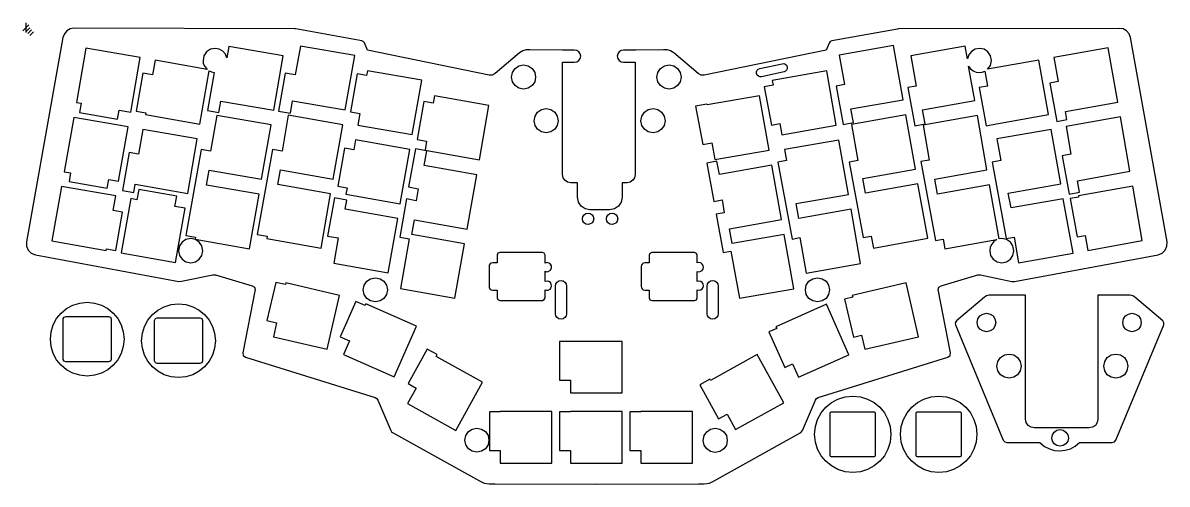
# Model space of a CAD drawing. Extents: x -1 to 310, y 0 to 125.
import ezdxf

# ---------------------------------------------------------------- set-up
doc = ezdxf.new("R2010")
doc.units = 0

msp = doc.modelspace()

# ---------------------------------------------------------------- linework, layer by layer
at = {"layer": 'Layer 1'}
for p, q in [((0.793749, 124.656749), (-0.793749, 123.069251)), ((0, 125.185915), (0, 122.540085)), ((1.058332, 123.863), (0, 122.804668)), ((10.080355, 121.241862), (0.174383, 65.827625)), ((1.587498, 123.333834), (0.529166, 122.275502)), ((2.116664, 122.804668), (1.058332, 121.746336)), ((10.46599, 122.239355), (10.080355, 121.241862)), ((11.133401, 123.030466), (10.46599, 122.239355)), ((12.015125, 123.551698), (11.133401, 123.030466)), ((13.043693, 123.739552), (12.015125, 123.551698)), ((72.987613, 123.570193), (13.043693, 123.739552)), ((73.241623, 123.570193), (72.987613, 123.570193)), ((91.106251, 120.31053), (73.241623, 123.570193)), ((236.436388, 123.527965), (218.571781, 120.310636)), ((236.69042, 123.570298), (236.436388, 123.527965)), ((296.634304, 123.697325), (236.69042, 123.570298)), ((297.668847, 123.533944), (296.634304, 123.697325)), ((298.560495, 123.025281), (297.668847, 123.533944)), ((299.229893, 122.2388), (298.560495, 123.025281)), ((299.597687, 121.241968), (299.229893, 122.2388)), ((309.545928, 65.785398), (299.597687, 121.241968)), ((16.293491, 118.349335), (13.707606, 103.606056)), ((31.036586, 115.763777), (16.293491, 118.349335)), ((50.086512, 118.018712), (49.03678, 117.310291)), ((51.370396, 118.278665), (50.086512, 118.018712)), ((52.46676, 118.083376), (51.370396, 118.278665)), ((53.408761, 117.543438), (52.46676, 118.083376)), ((55.091935, 118.815107), (54.546469, 115.705198)), ((69.835029, 116.229575), (55.091935, 118.815107)), ((74.459377, 118.899694), (73.091266, 111.09947)), ((89.202471, 116.314136), (74.459377, 118.899694)), ((91.529588, 120.130623), (91.106251, 120.31053)), ((91.82593, 119.760197), (91.529588, 120.130623)), ((92.630252, 117.812893), (91.82593, 119.760197)), ((217.852081, 119.71797), (217.04778, 117.812999)), ((218.148417, 120.125438), (217.852081, 119.71797)), ((218.571781, 120.310636), (218.148417, 120.125438)), ((235.375794, 119.070721), (220.632872, 116.439548)), ((237.96168, 104.326092), (235.375794, 119.070721)), ((254.764767, 118.857493), (240.021498, 116.271591)), ((255.366474, 115.42646), (254.764767, 118.857493)), ((257.451161, 118.059115), (256.457786, 117.455514)), ((258.634127, 118.278665), (257.451161, 118.059115)), ((259.893542, 118.018712), (258.634127, 118.278665)), ((260.930707, 117.310291), (259.893542, 118.018712)), ((293.540297, 118.391536), (278.797388, 115.805819)), ((296.171311, 103.648786), (293.540297, 118.391536)), ((28.4507, 101.020524), (31.036586, 115.763777)), ((35.047188, 115.047392), (34.355846, 111.10574)), ((49.155333, 112.573197), (35.047188, 115.047392)), ((48.328359, 116.260558), (48.068405, 114.976669)), ((48.068405, 114.976669), (48.144627, 114.286705)), ((49.03678, 117.310291), (48.328359, 116.260558)), ((54.125597, 116.727748), (53.408761, 117.543438)), ((54.546469, 115.705198), (54.125597, 116.727748)), ((67.249146, 101.486296), (69.835029, 116.229575)), ((86.616587, 101.570883), (89.202471, 116.314136)), ((125.6502, 110.997235), (92.630252, 117.812893)), ((133.9052, 117.050867), (127.343549, 111.420568)), ((134.783611, 117.643533), (133.9052, 117.050867)), ((135.72552, 117.8552), (134.783611, 117.643533)), ((136.741543, 117.8552), (135.72552, 117.8552)), ((145.589204, 117.834562), (136.741543, 117.8552)), ((145.589204, 117.830594), (145.589204, 117.834562)), ((148.825416, 117.830594), (145.589204, 117.830594)), ((149.474234, 117.699607), (148.825416, 117.830594)), ((150.004066, 117.342392), (149.474234, 117.699607)), ((149.474234, 114.627865), (150.004066, 114.985089)), ((150.361288, 116.812566), (150.004066, 117.342392)), ((150.004066, 114.985089), (150.361288, 115.514924)), ((150.492279, 116.163747), (150.361288, 116.812566)), ((150.361288, 115.514924), (150.492279, 116.163747)), ((150.492279, 116.163747), (150.492279, 116.163747)), ((160.563524, 116.805384), (160.43294, 116.158588)), ((160.43294, 116.158588), (160.43294, 116.158561)), ((160.43294, 116.158561), (160.563524, 115.511765)), ((160.919638, 117.333571), (160.563524, 116.805384)), ((160.563524, 115.511765), (160.919638, 114.983578)), ((161.447827, 117.689689), (160.919638, 117.333571)), ((160.919638, 114.983578), (161.447827, 114.62746)), ((162.094635, 117.820275), (161.447827, 117.689689)), ((165.43295, 117.820275), (162.094635, 117.820275)), ((172.936489, 117.855306), (165.43295, 117.820195)), ((165.43295, 117.820195), (165.43295, 117.820275)), ((173.952467, 117.855306), (172.936489, 117.855306)), ((174.894396, 117.643639), (173.952467, 117.855306)), ((175.772811, 117.050973), (174.894396, 117.643639)), ((182.334459, 111.420674), (175.772811, 117.050973)), ((217.04778, 117.812999), (184.027809, 110.997341)), ((220.632872, 116.439548), (222.038297, 108.450491)), ((240.021498, 116.271591), (241.464648, 108.04261)), ((255.735668, 116.550438), (255.366474, 115.42646)), ((256.457786, 117.455514), (255.735668, 116.550438)), ((274.787977, 115.091313), (260.846358, 112.60328)), ((261.634498, 116.260558), (260.930707, 117.310291)), ((261.610202, 113.665783), (261.893789, 114.976669)), ((261.893789, 114.976669), (261.634498, 116.260558)), ((277.373879, 100.348034), (274.787977, 115.091313)), ((278.797388, 115.805819), (279.962109, 109.279218)), ((47.204399, 97.718581), (49.736003, 112.152351)), ((48.144627, 114.286705), (48.36224, 113.645354)), ((48.36224, 113.645354), (49.155333, 112.573197)), ((51.109562, 111.734442), (49.277806, 101.429199)), ((49.736003, 112.152351), (50.390807, 111.870541)), ((50.390807, 111.870541), (51.109562, 111.734442)), ((92.662721, 112.211036), (92.436056, 110.91868)), ((107.405815, 109.625504), (92.662721, 112.211036)), ((131.71092, 110.468175), (131.970874, 111.752064)), ((131.970874, 111.752064), (132.679296, 112.801797)), ((132.679296, 112.801797), (133.729028, 113.510218)), ((133.729028, 113.510218), (135.012914, 113.770171)), ((135.012914, 113.770171), (136.272337, 113.510218)), ((136.272337, 113.510218), (137.309507, 112.801797)), ((137.309507, 112.801797), (138.0133, 111.752064)), ((138.0133, 111.752064), (138.272592, 110.468175)), ((145.589204, 84.055462), (145.589204, 114.496874)), ((145.589204, 114.496874), (148.825416, 114.496874)), ((148.825416, 114.496874), (149.474234, 114.627865)), ((161.447827, 114.62746), (162.094635, 114.496874)), ((162.094635, 114.496874), (165.274176, 114.496874)), ((165.274176, 114.496874), (165.274176, 84.055462)), ((171.165537, 110.468175), (171.425491, 111.752064)), ((171.425491, 111.752064), (172.133913, 112.801797)), ((172.133913, 112.801797), (173.183645, 113.510218)), ((173.183645, 113.510218), (174.467531, 113.770171)), ((174.467531, 113.770171), (175.726954, 113.510218)), ((175.726954, 113.510218), (176.764124, 112.801797)), ((176.764124, 112.801797), (177.467917, 111.752064)), ((177.467917, 111.752064), (177.727209, 110.468175)), ((198.199673, 111.931047), (198.358664, 112.32812)), ((198.205494, 111.488036), (198.199673, 111.931047)), ((198.358664, 112.32812), (198.654945, 112.636601)), ((198.654945, 112.636601), (199.060997, 112.813835)), ((199.060997, 112.813835), (205.156177, 114.127966)), ((205.640652, 111.880836), (199.545472, 110.566705)), ((217.214997, 112.168835), (202.471728, 109.582959)), ((205.156177, 114.127966), (205.599186, 114.133794)), ((205.599186, 114.133794), (205.996256, 113.974802)), ((205.640678, 111.880836), (205.640652, 111.880836)), ((206.04673, 112.058066), (205.640678, 111.880836)), ((205.996256, 113.974802), (206.304735, 113.678517)), ((206.343011, 112.366538), (206.04673, 112.058066)), ((206.304735, 113.678517), (206.481973, 113.272463)), ((206.502002, 112.763602), (206.343011, 112.366538)), ((206.481973, 113.272463), (206.496181, 113.206609)), ((206.496181, 113.206609), (206.502002, 112.763602)), ((219.800536, 97.425741), (217.214997, 112.168835)), ((257.350309, 104.114373), (255.707624, 113.481219)), ((255.707624, 113.481219), (256.218965, 112.766373)), ((256.218965, 112.766373), (256.901228, 112.208714)), ((256.901228, 112.208714), (257.718315, 111.846248)), ((257.718315, 111.846248), (258.634127, 111.71698)), ((258.634127, 111.71698), (259.404185, 111.812852)), ((259.404185, 111.812852), (260.11132, 112.082396)), ((260.11132, 112.082396), (260.819635, 108.044198)), ((260.846358, 112.60328), (261.610202, 113.665783)), ((31.745801, 111.569687), (29.915704, 101.27381)), ((34.355846, 111.10574), (31.745801, 111.569687)), ((70.353752, 111.586064), (68.518274, 101.259866)), ((73.091266, 111.09947), (70.353752, 111.586064)), ((89.872305, 111.374371), (88.036824, 101.0482)), ((92.436056, 110.91868), (89.872305, 111.374371)), ((104.819932, 94.882225), (107.405815, 109.625504)), ((126.455535, 111.036023), (125.6502, 110.997235)), ((127.343549, 111.420568), (126.455535, 111.036023)), ((131.970874, 109.208755), (131.71092, 110.468175)), ((132.679296, 108.171581), (131.970874, 109.208755)), ((138.0133, 109.208755), (137.309507, 108.171581)), ((138.272592, 110.468175), (138.0133, 109.208755)), ((138.272592, 110.468175), (138.272592, 110.468175)), ((171.425491, 109.208755), (171.165537, 110.468175)), ((172.133913, 108.171581), (171.425491, 109.208755)), ((177.467917, 109.208755), (176.764124, 108.171581)), ((177.727209, 110.468175), (177.467917, 109.208755)), ((177.727209, 110.468175), (177.727209, 110.468175)), ((183.133512, 111.002622), (182.334459, 111.420674)), ((184.027809, 110.997341), (183.133512, 111.002622)), ((198.219676, 111.422208), (198.205494, 111.488036)), ((198.396914, 111.016155), (198.219676, 111.422208)), ((198.705393, 110.719869), (198.396914, 111.016155)), ((199.102463, 110.560878), (198.705393, 110.719869)), ((199.545472, 110.566705), (199.102463, 110.560878)), ((202.471728, 109.582959), (202.702463, 108.267267)), ((279.962109, 109.279218), (277.695242, 108.859245)), ((277.695242, 108.859245), (279.616379, 98.489497)), ((133.729028, 107.467781), (132.679296, 108.171581)), ((135.012914, 107.208486), (133.729028, 107.467781)), ((136.272337, 107.467781), (135.012914, 107.208486)), ((137.309507, 108.171581), (136.272337, 107.467781)), ((173.183645, 107.467781), (172.133913, 108.171581)), ((174.467531, 107.208486), (173.183645, 107.467781)), ((175.726954, 107.467781), (174.467531, 107.208486)), ((176.764124, 108.171581), (175.726954, 107.467781)), ((202.702463, 108.267267), (200.280973, 107.818667)), ((200.280973, 107.818667), (202.202129, 97.448918)), ((222.038297, 108.450491), (219.770501, 108.030333)), ((219.770501, 108.030333), (221.691656, 97.660585)), ((241.464648, 108.04261), (239.227577, 107.628167)), ((239.227577, 107.628167), (241.148733, 97.258419)), ((260.819635, 108.044198), (258.573908, 107.628167)), ((258.573908, 107.628167), (260.495071, 97.258419)), ((13.707606, 103.606056), (15.013295, 103.377059)), ((15.013295, 103.377059), (14.569697, 100.881407)), ((52.347188, 100.883629), (52.901567, 104.002481)), ((52.901567, 104.002481), (67.249146, 101.486296)), ((71.771946, 100.681514), (72.374021, 104.068626)), ((72.374021, 104.068626), (86.616587, 101.570883)), ((107.945726, 103.881381), (106.110227, 93.555209)), ((110.520243, 103.423785), (107.945726, 103.881381)), ((110.866066, 105.395431), (110.520243, 103.423785)), ((125.609163, 102.809899), (110.866066, 105.395431)), ((123.023277, 88.066646), (125.609163, 102.809899)), ((184.720789, 103.168806), (181.657198, 102.601249)), ((181.657198, 102.601249), (183.578354, 92.2315)), ((184.764736, 102.931607), (184.720789, 103.168806)), ((199.010445, 105.438002), (184.764736, 102.931607)), ((201.641117, 90.694882), (199.010445, 105.438002)), ((223.783902, 101.839329), (237.96168, 104.326092)), ((243.204657, 101.633325), (257.350309, 104.114373)), ((281.987863, 101.161177), (296.171311, 103.648786)), ((12.991544, 99.574605), (10.405658, 84.831352)), ((27.734638, 96.989073), (12.991544, 99.574605)), ((14.569697, 100.881407), (24.895885, 99.045915)), ((24.895885, 99.045915), (25.343723, 101.565407)), ((25.343723, 101.565407), (28.4507, 101.020524)), ((29.915704, 101.27381), (32.549284, 100.805709)), ((32.549284, 100.805709), (32.461305, 100.304113)), ((32.461305, 100.304113), (47.204399, 97.718581)), ((49.277806, 101.429199), (52.347188, 100.883629)), ((51.811175, 100.103771), (50.113994, 90.427335)), ((66.554269, 97.518239), (51.811175, 100.103771)), ((68.518274, 101.259866), (71.771946, 100.681514)), ((71.199804, 100.146157), (69.494032, 90.420853)), ((85.942898, 97.560625), (71.199804, 100.146157)), ((88.036824, 101.0482), (90.624154, 100.588302)), ((90.624154, 100.588302), (90.076835, 97.467783)), ((137.857279, 98.636023), (138.117232, 99.919912)), ((138.117232, 99.919912), (138.825654, 100.969645)), ((138.825654, 100.969645), (139.875386, 101.678066)), ((139.875386, 101.678066), (141.159269, 101.938019)), ((141.159269, 101.938019), (142.418693, 101.678066)), ((142.418693, 101.678066), (143.455864, 100.969645)), ((143.455864, 100.969645), (144.159658, 99.919912)), ((144.159658, 99.919912), (144.41895, 98.636023)), ((166.813248, 98.636023), (167.073201, 99.919912)), ((167.073201, 99.919912), (167.781623, 100.969645)), ((167.781623, 100.969645), (168.831354, 101.678066)), ((168.831354, 101.678066), (170.115238, 101.938019)), ((170.115238, 101.938019), (171.374662, 101.678066)), ((171.374662, 101.678066), (172.411833, 100.969645)), ((172.411833, 100.969645), (173.115627, 99.919912)), ((173.115627, 99.919912), (173.374919, 98.636023)), ((224.462952, 98.174008), (223.783902, 101.839329)), ((238.677914, 100.230903), (223.934646, 97.645027)), ((241.263456, 85.48765), (238.677914, 100.230903)), ((243.920049, 97.771842), (243.204657, 101.633325)), ((258.108585, 100.105332), (243.36565, 97.474318)), ((260.694461, 85.362053), (258.108585, 100.105332)), ((263.25581, 97.828569), (277.373879, 100.348034)), ((282.3877, 99.00292), (281.987863, 101.161177)), ((296.885817, 99.68192), (282.142908, 97.050906)), ((299.471719, 84.938667), (296.885817, 99.68192)), ((25.148755, 82.24582), (27.734638, 96.989073)), ((31.745071, 96.293696), (30.568483, 89.585512)), ((46.488165, 93.708138), (31.745071, 96.293696)), ((63.968386, 82.774986), (66.554269, 97.518239)), ((83.357012, 82.817346), (85.942898, 97.560625)), ((90.076835, 97.467783), (104.819932, 94.882225)), ((138.117232, 97.376593), (137.857279, 98.636023)), ((138.825654, 96.339419), (138.117232, 97.376593)), ((139.875386, 95.635626), (138.825654, 96.339419)), ((143.455864, 96.339419), (142.418693, 95.635626)), ((144.159658, 97.376593), (143.455864, 96.339419)), ((144.41895, 98.636023), (144.159658, 97.376593)), ((144.41895, 98.636023), (144.41895, 98.636023)), ((167.073201, 97.376593), (166.813248, 98.636023)), ((167.781623, 96.339419), (167.073201, 97.376593)), ((168.831354, 95.635626), (167.781623, 96.339419)), ((172.411833, 96.339419), (171.374662, 95.635626)), ((173.115627, 97.376593), (172.411833, 96.339419)), ((173.374919, 98.636023), (173.115627, 97.376593)), ((173.374919, 98.636023), (173.374919, 98.636023)), ((202.202129, 97.448918), (204.52427, 97.879104)), ((204.52427, 97.879104), (205.05727, 94.839865)), ((205.05727, 94.839865), (219.800536, 97.425741)), ((221.691656, 97.660585), (224.462952, 98.174008)), ((223.934646, 97.645027), (225.648387, 87.872945)), ((241.148733, 97.258419), (243.920049, 97.771842)), ((243.36565, 97.474318), (245.027541, 87.999098)), ((260.495071, 97.258419), (263.266393, 97.771842)), ((263.266393, 97.771842), (263.25581, 97.828569)), ((278.108017, 96.293696), (263.365082, 93.707979)), ((280.739031, 81.551105), (278.108017, 96.293696)), ((279.616379, 98.489497), (282.3877, 99.00292)), ((282.142908, 97.050906), (283.455743, 89.56588)), ((43.902279, 78.964885), (46.488165, 93.708138)), ((89.403149, 93.457525), (88.930826, 90.764626)), ((104.146243, 90.871967), (89.403149, 93.457525)), ((106.110227, 93.555209), (108.708363, 93.09338)), ((141.159269, 95.376334), (139.875386, 95.635626)), ((142.418693, 95.635626), (141.159269, 95.376334)), ((170.115238, 95.376334), (168.831354, 95.635626)), ((171.374662, 95.635626), (170.115238, 95.376334)), ((220.517117, 93.415298), (205.773848, 90.829422)), ((223.102656, 78.672045), (220.517117, 93.415298)), ((263.365082, 93.707979), (264.403147, 87.891228)), ((28.020472, 90.038398), (26.184994, 79.712227)), ((30.568483, 89.585512), (28.020472, 90.038398)), ((47.538874, 90.88509), (43.392536, 67.558342)), ((50.113994, 90.427335), (47.538874, 90.88509)), ((66.882437, 90.88509), (62.777826, 67.793106)), ((69.494032, 90.420853), (66.882437, 90.88509)), ((86.43729, 91.207855), (84.601811, 80.881631)), ((88.930826, 90.764626), (86.43729, 91.207855)), ((101.560357, 76.128714), (104.146243, 90.871967)), ((105.659716, 91.02061), (103.824214, 80.694412)), ((108.729098, 90.47504), (105.659716, 91.02061)), ((108.025157, 86.514788), (108.729098, 90.47504)), ((108.708363, 93.09338), (108.28018, 90.652178)), ((108.28018, 90.652178), (123.023277, 88.066646)), ((183.578354, 92.2315), (186.091784, 92.69714)), ((186.091784, 92.69714), (186.89647, 88.108662)), ((186.89647, 88.108662), (201.641117, 90.694882)), ((205.773848, 90.829422), (206.29115, 87.879666)), ((187.440387, 87.67345), (184.669071, 87.160026)), ((184.669071, 87.160026), (186.590224, 76.790278)), ((188.102511, 84.099515), (187.440387, 87.67345)), ((206.29115, 87.879666), (204.006302, 87.456386)), ((204.006302, 87.456386), (207.873439, 66.582904)), ((225.648387, 87.872945), (223.352597, 87.447628)), ((223.352597, 87.447628), (227.149369, 66.953902)), ((245.027541, 87.999098), (242.783602, 87.583386)), ((242.783602, 87.583386), (246.745111, 66.200423)), ((264.403147, 87.891228), (262.055793, 87.456359)), ((262.055793, 87.456359), (265.895898, 66.728689)), ((283.455743, 89.56588), (281.095212, 89.12855)), ((281.095212, 89.12855), (283.016376, 78.758775)), ((10.405658, 84.831352), (12.145149, 84.526288)), ((12.145149, 84.526288), (11.729219, 82.186422)), ((48.984929, 81.206962), (49.708185, 85.275825)), ((49.708185, 85.275825), (63.968386, 82.774986)), ((68.359691, 81.382433), (69.060423, 85.324588)), ((69.060423, 85.324588), (83.357012, 82.817346)), ((122.286027, 84.013817), (108.025157, 86.514788)), ((119.700141, 69.270564), (122.286027, 84.013817)), ((145.761899, 83.200079), (145.589204, 84.055462)), ((165.274176, 84.055462), (165.101481, 83.200079)), ((202.354251, 86.642952), (188.102511, 84.099515)), ((204.984923, 71.900361), (202.354251, 86.642952)), ((227.044208, 82.993638), (241.263456, 85.48765)), ((246.52988, 82.834253), (260.694461, 85.362053)), ((285.209425, 82.393431), (299.471719, 84.938667)), ((9.668409, 80.842102), (7.082523, 66.098849)), ((24.411505, 78.25657), (9.668409, 80.842102)), ((11.729219, 82.186422), (22.055406, 80.35093)), ((22.055406, 80.35093), (22.475556, 82.714609)), ((22.475556, 82.714609), (25.148755, 82.24582)), ((29.254376, 79.166656), (29.662403, 81.462152)), ((29.662403, 81.462152), (43.902279, 78.964885)), ((63.273337, 78.701149), (48.984929, 81.206962)), ((82.683153, 78.870482), (68.359691, 81.382433)), ((84.601811, 80.881631), (87.118946, 80.434221)), ((103.824214, 80.694412), (106.42612, 80.231921)), ((146.232854, 82.501563), (145.761899, 83.200079)), ((146.931374, 82.03061), (146.232854, 82.501563)), ((147.786764, 81.857915), (146.931374, 82.03061)), ((149.611844, 81.857915), (147.786764, 81.857915)), ((149.611844, 77.893166), (149.611844, 81.857915)), ((163.076616, 81.857915), (161.74834, 81.857915)), ((161.74834, 81.857915), (161.74834, 77.893166)), ((163.932006, 82.03061), (163.076616, 81.857915)), ((164.630526, 82.501563), (163.932006, 82.03061)), ((165.101481, 83.200079), (164.630526, 82.501563)), ((227.786323, 78.987878), (227.044208, 82.993638)), ((241.978312, 81.520625), (227.786323, 78.987878)), ((244.608984, 66.778034), (241.978312, 81.520625)), ((247.279682, 78.787112), (246.52988, 82.834253)), ((261.411031, 81.265673), (247.279682, 78.787112)), ((263.978227, 66.626983), (261.411031, 81.265673)), ((266.479621, 79.049869), (280.739031, 81.551105)), ((285.787671, 79.272199), (285.209425, 82.393431)), ((300.230331, 80.886023), (285.487396, 78.255009)), ((302.816207, 66.14277), (300.230331, 80.886023)), ((23.713228, 74.275363), (24.411505, 78.25657)), ((26.184994, 79.712227), (29.254376, 79.166656)), ((30.613357, 80.037082), (30.117996, 77.250149)), ((40.939565, 78.201563), (30.613357, 80.037082)), ((40.448425, 75.438497), (40.939565, 78.201563)), ((60.687453, 63.957896), (63.273337, 78.701149)), ((80.097267, 64.127203), (82.683153, 78.870482)), ((83.703224, 77.707799), (81.867743, 67.3816)), ((87.096789, 77.104602), (83.703224, 77.707799)), ((87.118946, 80.434221), (86.817263, 78.714246)), ((86.817263, 78.714246), (101.560357, 76.128714)), ((106.42612, 80.231921), (105.856042, 76.981677)), ((149.879131, 76.569246), (149.611844, 77.893166)), ((161.74834, 77.893166), (161.481053, 76.569246)), ((208.95974, 76.191447), (223.102656, 78.672045)), ((267.227412, 75.013603), (266.479621, 79.049869)), ((283.016376, 78.758775), (285.787671, 79.272199)), ((285.540101, 77.954575), (283.244182, 77.529232)), ((285.487396, 78.255009), (285.540101, 77.954575)), ((28.464308, 77.540159), (25.878252, 62.79688)), ((30.117996, 77.250149), (28.464308, 77.540159)), ((43.207576, 74.954627), (40.448425, 75.438497)), ((40.621518, 60.211189), (43.207576, 74.954627)), ((86.660791, 74.651733), (87.096789, 77.104602)), ((100.865482, 72.160657), (86.660791, 74.651733)), ((103.246708, 77.445465), (101.41123, 67.119266)), ((105.856042, 76.981677), (103.246708, 77.445465)), ((150.608047, 75.488123), (149.879131, 76.569246)), ((151.689175, 74.75921), (150.608047, 75.488123)), ((153.013096, 74.491925), (151.689175, 74.75921)), ((158.347086, 74.491925), (153.013096, 74.491925)), ((159.671008, 74.75921), (158.347086, 74.491925)), ((160.752136, 75.488123), (159.671008, 74.75921)), ((161.481053, 76.569246), (160.752136, 75.488123)), ((186.590224, 76.790278), (188.826389, 77.204535)), ((188.826389, 77.204535), (189.450189, 73.708653)), ((209.701877, 72.185555), (208.95974, 76.191447)), ((223.818891, 74.661602), (209.701877, 72.185555)), ((226.405121, 59.918349), (223.818891, 74.661602)), ((281.390487, 77.497614), (267.227412, 75.013603)), ((284.021527, 62.754864), (281.390487, 77.497614)), ((283.244182, 77.529232), (285.165319, 67.159457)), ((26.221533, 73.829541), (23.713228, 74.275363)), ((24.386054, 63.503316), (26.221533, 73.829541)), ((98.279424, 57.417219), (100.865482, 72.160657)), ((104.699287, 67.803954), (105.405576, 71.777435)), ((105.405576, 71.777435), (119.700141, 69.270564)), ((150.946255, 72.05075), (151.066869, 72.662899)), ((151.068928, 71.461207), (150.946255, 72.05075)), ((151.066869, 72.662899), (151.397756, 73.157636)), ((151.403247, 70.979264), (151.068928, 71.461207)), ((151.397756, 73.157636), (151.892491, 73.488528)), ((151.892491, 73.488528), (152.504644, 73.609143)), ((152.504644, 73.609143), (153.094187, 73.48647)), ((153.094187, 73.48647), (153.576132, 73.152149)), ((153.899325, 71.467234), (153.570771, 70.984622)), ((153.576132, 73.152149), (153.901335, 72.656726)), ((154.020657, 72.05075), (153.899325, 71.467234)), ((153.901335, 72.656726), (154.020657, 72.05075)), ((157.465747, 72.05075), (157.586358, 72.662899)), ((157.588392, 71.461207), (157.465747, 72.05075)), ((157.586358, 72.662899), (157.917226, 73.157636)), ((157.922653, 70.979264), (157.588392, 71.461207)), ((157.917226, 73.157636), (158.411909, 73.488528)), ((158.411909, 73.488528), (159.023961, 73.609143)), ((159.023961, 73.609143), (159.613406, 73.48647)), ((159.613406, 73.48647), (160.095299, 73.152149)), ((160.418497, 71.467234), (160.090002, 70.984622)), ((160.095299, 73.152149), (160.420484, 72.656726)), ((160.539802, 72.05075), (160.418497, 71.467234)), ((160.420484, 72.656726), (160.539802, 72.05075)), ((189.450189, 73.708653), (187.221151, 73.295692)), ((187.221151, 73.295692), (189.142304, 62.925943)), ((190.814595, 69.371476), (204.984923, 71.900361)), ((151.898668, 70.654063), (151.403247, 70.979264)), ((152.504644, 70.534742), (151.898668, 70.654063)), ((153.088156, 70.656072), (152.504644, 70.534742)), ((152.504644, 70.534742), (152.504644, 70.534742)), ((153.570771, 70.984622), (153.088156, 70.656072)), ((158.418013, 70.654063), (157.922653, 70.979264)), ((159.023961, 70.534742), (158.418013, 70.654063)), ((159.607447, 70.656072), (159.023961, 70.534742)), ((159.023961, 70.534742), (159.023961, 70.534742)), ((160.090002, 70.984622), (159.607447, 70.656072)), ((191.555462, 65.372569), (190.814595, 69.371476)), ((265.576811, 69.55306), (265.576811, 69.55306)), ((0.174383, 65.827625), (0.194222, 64.623772)), ((7.082523, 66.098849), (21.825619, 63.513291)), ((42.39046, 65.748333), (41.682043, 64.698608)), ((43.44019, 66.456751), (42.39046, 65.748333)), ((43.392536, 67.558342), (46.039829, 67.087781)), ((44.724084, 66.716703), (43.44019, 66.456751)), ((45.983495, 66.456751), (44.724084, 66.716703)), ((44.724084, 66.716703), (44.724084, 66.716703)), ((46.039829, 67.087781), (45.944357, 66.543428)), ((45.944357, 66.543428), (60.687453, 63.957896)), ((47.02066, 65.748333), (45.983495, 66.456751)), ((47.724452, 64.698608), (47.02066, 65.748333)), ((62.777826, 67.793106), (65.460044, 67.316354)), ((65.460044, 67.316354), (65.354173, 66.712761)), ((65.354173, 66.712761), (80.097267, 64.127203)), ((81.867743, 67.3816), (84.740863, 66.870876)), ((84.740863, 66.870876), (83.536158, 60.002751)), ((101.41123, 67.119266), (104.004111, 66.658389)), ((104.004111, 66.658389), (101.633911, 53.144945)), ((118.962891, 65.302507), (104.699287, 67.803954)), ((116.377005, 50.559413), (118.962891, 65.302507)), ((205.656371, 67.845679), (191.555462, 65.372569)), ((208.287387, 53.102929), (205.656371, 67.845679)), ((207.873439, 66.582904), (209.970788, 66.97147)), ((209.970788, 66.97147), (211.661164, 57.332791)), ((227.149369, 66.953902), (229.294626, 67.351332)), ((229.294626, 67.351332), (229.866403, 64.14702)), ((229.866403, 64.14702), (244.608984, 66.778034)), ((246.745111, 66.200423), (248.789858, 66.579226)), ((248.789858, 66.579226), (249.25331, 63.936518)), ((249.25331, 63.936518), (263.345741, 66.408253)), ((261.96315, 65.211709), (261.568832, 64.367874)), ((262.569358, 65.905436), (261.96315, 65.211709)), ((263.345741, 66.408253), (262.569358, 65.905436)), ((264.730119, 66.716703), (263.978227, 66.626983)), ((265.989549, 66.456751), (264.730119, 66.716703)), ((264.730119, 66.716703), (264.730119, 66.716703)), ((265.895898, 66.728689), (268.037142, 67.125378)), ((267.026723, 65.748333), (265.989549, 66.456751)), ((267.730516, 64.698608), (267.026723, 65.748333)), ((268.037142, 67.125378), (269.278592, 60.168803)), ((285.165319, 67.159457), (287.362099, 67.566438)), ((287.362099, 67.566438), (288.073298, 63.511757)), ((288.073298, 63.511757), (302.816207, 66.14277)), ((309.501611, 64.605913), (309.545928, 65.785292)), ((309.545928, 65.785292), (309.545928, 65.785398)), ((0.194222, 64.623772), (0.650624, 63.562795)), ((0.650624, 63.562795), (1.472153, 62.755816)), ((1.472153, 62.755816), (2.587368, 62.313963)), ((2.587368, 62.313963), (41.491663, 55.074946)), ((21.825619, 63.513291), (21.901345, 63.944985)), ((21.901345, 63.944985), (24.386054, 63.503316)), ((25.878252, 62.79688), (40.621518, 60.211189)), ((41.682043, 64.698608), (41.422093, 63.414734)), ((41.422093, 63.414734), (41.682043, 62.155319)), ((41.682043, 62.155319), (42.39046, 61.118154)), ((47.02066, 61.118154), (47.724452, 62.155319)), ((47.983744, 63.414734), (47.724452, 64.698608)), ((47.724452, 62.155319), (47.983744, 63.414734)), ((128.055986, 62.717366), (127.843627, 62.20469)), ((127.843627, 62.20469), (127.843627, 60.143641)), ((128.568667, 62.929727), (128.055986, 62.717366)), ((140.118572, 62.929727), (128.568667, 62.929727)), ((140.631253, 62.717366), (140.118572, 62.929727)), ((140.843614, 62.20469), (140.631253, 62.717366)), ((140.843614, 60.070881), (140.843614, 62.20469)), ((169.288601, 62.696199), (169.076242, 62.183523)), ((169.076242, 62.183523), (169.076242, 60.101282)), ((169.801284, 62.90856), (169.288601, 62.696199)), ((181.35121, 62.90856), (169.801284, 62.90856)), ((181.863876, 62.696199), (181.35121, 62.90856)), ((182.076229, 62.183523), (181.863876, 62.696199)), ((182.076229, 60.091466), (182.076229, 62.183523)), ((189.142304, 62.925943), (191.25996, 63.318267)), ((191.25996, 63.318267), (193.544465, 50.517027)), ((261.568832, 64.367874), (261.428123, 63.414734)), ((261.428123, 63.414734), (261.68808, 62.155319)), ((261.68808, 62.155319), (262.396507, 61.118154)), ((267.026723, 61.118154), (267.730516, 62.155319)), ((267.989808, 63.414734), (267.730516, 64.698608)), ((267.730516, 62.155319), (267.989808, 63.414734)), ((268.18634, 55.074946), (307.090625, 62.313963)), ((269.278592, 60.168803), (284.021527, 62.754864)), ((307.090625, 62.313963), (308.206488, 62.755155)), ((308.206488, 62.755155), (309.032641, 63.557503)), ((309.032641, 63.557503), (309.501611, 64.605913)), ((42.39046, 61.118154), (43.44019, 60.414363)), ((43.44019, 60.414363), (44.724084, 60.155071)), ((44.724084, 60.155071), (45.983495, 60.414363)), ((45.983495, 60.414363), (47.02066, 61.118154)), ((83.536158, 60.002751), (98.279424, 57.417219)), ((125.71324, 59.532896), (125.634655, 59.14365)), ((125.634655, 59.14365), (125.634655, 53.716047)), ((125.927548, 59.850755), (125.71324, 59.532896)), ((126.24541, 60.065059), (125.927548, 59.850755)), ((126.634655, 60.143641), (126.24541, 60.065059)), ((127.843627, 60.143641), (126.634655, 60.143641)), ((141.37097, 60.186028), (140.843614, 60.070881)), ((141.880645, 60.07004), (141.37097, 60.186028)), ((142.284769, 59.756861), (141.880645, 60.07004)), ((142.532941, 59.298663), (142.284769, 59.756861)), ((142.574762, 58.747622), (142.532941, 59.298663)), ((166.945636, 59.490525), (166.867051, 59.10129)), ((166.867051, 59.10129), (166.867051, 53.737928)), ((167.159946, 59.808385), (166.945636, 59.490525)), ((167.477809, 60.022695), (167.159946, 59.808385)), ((167.867055, 60.101282), (167.477809, 60.022695)), ((169.076242, 60.101282), (167.867055, 60.101282)), ((182.56117, 60.186028), (182.076229, 60.091466)), ((183.044456, 60.082322), (182.56117, 60.186028)), ((183.436329, 59.800428), (183.044456, 60.082322)), ((183.694414, 59.384176), (183.436329, 59.800428)), ((183.776333, 58.8774), (183.694414, 59.384176)), ((211.661164, 57.332791), (226.405121, 59.918349)), ((262.396507, 61.118154), (263.446241, 60.414363)), ((263.446241, 60.414363), (264.730119, 60.155071)), ((264.730119, 60.155071), (265.989549, 60.414363)), ((265.989549, 60.414363), (267.026723, 61.118154)), ((42.253651, 55.117305), (50.720307, 56.85297)), ((50.720307, 56.85297), (51.48232, 56.895303)), ((51.48232, 56.895303), (61.430646, 53.847307)), ((93.520501, 55.831098), (94.80439, 56.09105)), ((94.80439, 56.09105), (96.063808, 55.831098)), ((140.843614, 55.075501), (140.843614, 57.82682)), ((140.843614, 57.82682), (141.238065, 57.718255)), ((141.238065, 57.718255), (141.67646, 57.748795)), ((141.67646, 57.748795), (142.276867, 58.112537)), ((142.276867, 58.112537), (142.574762, 58.747622)), ((182.076229, 55.096086), (182.076229, 57.805495)), ((182.076229, 57.805495), (182.662029, 57.714955)), ((182.662029, 57.714955), (183.086097, 57.831437)), ((183.086097, 57.831437), (183.435691, 58.087918)), ((183.435691, 58.087918), (183.67703, 58.448528)), ((183.67703, 58.448528), (183.776333, 58.8774)), ((213.450625, 55.831098), (214.73451, 56.09105)), ((214.73451, 56.09105), (215.993933, 55.831098)), ((248.247386, 53.847307), (258.195686, 56.85297)), ((258.195686, 56.85297), (258.957712, 56.85297)), ((258.957712, 56.85297), (267.424368, 55.074946)), ((41.491663, 55.074946), (42.253651, 55.117305)), ((62.234965, 52.873641), (58.848313, 35.728663)), ((61.430646, 53.847307), (62.007422, 53.503349)), ((62.007422, 53.503349), (62.234965, 52.873641)), ((67.788991, 54.813538), (65.386384, 44.478211)), ((70.397377, 54.207193), (67.788991, 54.813538)), ((70.511129, 54.702122), (70.397377, 54.207193)), ((85.074047, 51.299769), (70.511129, 54.702122)), ((91.5024, 52.789081), (91.762351, 54.072954)), ((91.762351, 51.529661), (91.5024, 52.789081)), ((91.762351, 54.072954), (92.47077, 55.12268)), ((92.47077, 55.12268), (93.520501, 55.831098)), ((96.063808, 55.831098), (97.100976, 55.12268)), ((97.100976, 55.12268), (97.804769, 54.072954)), ((97.804769, 54.072954), (98.064061, 52.789081)), ((98.064061, 52.789081), (97.804769, 51.529661)), ((98.064061, 52.789081), (98.064061, 52.789081)), ((101.633911, 53.144945), (116.377005, 50.559413)), ((125.634655, 53.716047), (125.71324, 53.326797)), ((125.71324, 53.326797), (125.927548, 53.008929)), ((125.927548, 53.008929), (126.24541, 52.794616)), ((126.24541, 52.794616), (126.634655, 52.716029)), ((141.37097, 55.190648), (140.843614, 55.075501)), ((140.843614, 50.654769), (140.843614, 52.831758)), ((140.843614, 52.831758), (141.238631, 52.72315)), ((141.880405, 55.074776), (141.37097, 55.190648)), ((141.37097, 55.190648), (141.37097, 55.190648)), ((141.677696, 52.754103), (142.277634, 53.118308)), ((142.284424, 54.761891), (141.880405, 55.074776)), ((142.277634, 53.118308), (142.574923, 53.753459)), ((142.532704, 54.304087), (142.284424, 54.761891)), ((142.574923, 53.753459), (142.532704, 54.304087)), ((143.662852, 53.826855), (143.780487, 54.409517)), ((143.662852, 46.332621), (143.662852, 53.826855)), ((143.780487, 54.409517), (144.101289, 54.885326)), ((144.101289, 54.885326), (144.577103, 55.206125)), ((144.577103, 55.206125), (145.159772, 55.323759)), ((145.159772, 55.323759), (145.159775, 55.323759)), ((145.159775, 55.323759), (145.742444, 55.206125)), ((145.742444, 55.206125), (146.218259, 54.885326)), ((146.218259, 54.885326), (146.539062, 54.409517)), ((146.539062, 54.409517), (146.656698, 53.826855)), ((146.656698, 53.826855), (146.656698, 46.332621)), ((166.867051, 53.737928), (166.945636, 53.348682)), ((166.945636, 53.348682), (167.159946, 53.030824)), ((167.159946, 53.030824), (167.477809, 52.81652)), ((167.477809, 52.81652), (167.867055, 52.737937)), ((182.56117, 55.190648), (182.076229, 55.096086)), ((182.076229, 50.633602), (182.076229, 52.810459)), ((182.076229, 52.810459), (182.662251, 52.719919)), ((183.044279, 55.087023), (182.56117, 55.190648)), ((182.56117, 55.190648), (182.56117, 55.190648)), ((182.662251, 52.719919), (183.086386, 52.836521)), ((183.436066, 54.805332), (183.044279, 55.087023)), ((183.086386, 52.836521), (183.435998, 53.093143)), ((183.435998, 53.093143), (183.677265, 53.45389)), ((183.694203, 54.389354), (183.436066, 54.805332)), ((183.677265, 53.45389), (183.776365, 53.882867)), ((183.776365, 53.882867), (183.694203, 54.389354)), ((184.810802, 53.826855), (184.928438, 54.409517)), ((184.810802, 46.332621), (184.810802, 53.826855)), ((184.928438, 54.409517), (185.249242, 54.885326)), ((185.249242, 54.885326), (185.725056, 55.206125)), ((185.725056, 55.206125), (186.307726, 55.323759)), ((186.307726, 55.323759), (186.307728, 55.323759)), ((186.307728, 55.323759), (186.890398, 55.206125)), ((186.890398, 55.206125), (187.366212, 54.885326)), ((187.366212, 54.885326), (187.687016, 54.409517)), ((187.687016, 54.409517), (187.804652, 53.826855)), ((187.804652, 53.826855), (187.804652, 46.332621)), ((193.544465, 50.517027), (208.287387, 53.102929)), ((211.432519, 52.789081), (211.692472, 54.072954)), ((211.692472, 51.529661), (211.432519, 52.789081)), ((211.692472, 54.072954), (212.400894, 55.12268)), ((212.400894, 55.12268), (213.450625, 55.831098)), ((215.993933, 55.831098), (217.031103, 55.12268)), ((217.031103, 55.12268), (217.734896, 54.072954)), ((217.734896, 54.072954), (217.994188, 52.789081)), ((217.994188, 52.789081), (217.734896, 51.529661)), ((217.994188, 52.789081), (217.994188, 52.789081)), ((238.774376, 54.658042), (224.16719, 51.301489)), ((242.130929, 40.052558), (238.774376, 54.658042)), ((247.443065, 52.873641), (247.6706, 53.503349)), ((250.829719, 35.68633), (247.443065, 52.873641)), ((247.6706, 53.503349), (248.247386, 53.847307)), ((267.424368, 55.074946), (268.18634, 55.074946)), ((81.717322, 36.737703), (85.074047, 51.299769)), ((92.47077, 50.492487), (91.762351, 51.529661)), ((93.520501, 49.788687), (92.47077, 50.492487)), ((94.80439, 49.529392), (93.520501, 49.788687)), ((96.063808, 49.788687), (94.80439, 49.529392)), ((97.100976, 50.492487), (96.063808, 49.788687)), ((97.804769, 51.529661), (97.100976, 50.492487)), ((126.634655, 52.716029), (127.843627, 52.716029)), ((127.843627, 52.716029), (127.843627, 50.654769)), ((127.843627, 50.654769), (128.055986, 50.142093)), ((128.055986, 50.142093), (128.568667, 49.929732)), ((128.568667, 49.929732), (140.118572, 49.929732)), ((140.118572, 49.929732), (140.631253, 50.142093)), ((140.631253, 50.142093), (140.843614, 50.654769)), ((141.238631, 52.72315), (141.677696, 52.754103)), ((167.867055, 52.737937), (169.076242, 52.737937)), ((169.076242, 52.737937), (169.076242, 50.633602)), ((169.076242, 50.633602), (169.288601, 50.120927)), ((169.288601, 50.120927), (169.801284, 49.908566)), ((169.801284, 49.908566), (181.351189, 49.908566)), ((181.351189, 49.908566), (181.863869, 50.120927)), ((181.863869, 50.120927), (182.076229, 50.633602)), ((212.400894, 50.492487), (211.692472, 51.529661)), ((213.450625, 49.788687), (212.400894, 50.492487)), ((214.73451, 49.529392), (213.450625, 49.788687)), ((215.993933, 49.788687), (214.73451, 49.529392)), ((217.031103, 50.492487), (215.993933, 49.788687)), ((217.734896, 51.529661), (217.031103, 50.492487)), ((224.283633, 50.801533), (222.03358, 50.258979)), ((222.03358, 50.258979), (224.504121, 40.013373)), ((224.16719, 51.301489), (224.283633, 50.801533)), ((260.004746, 50.848338), (252.42671, 44.37841)), ((260.590083, 51.187917), (260.004746, 50.848338)), ((261.255827, 51.313025), (260.590083, 51.187917)), ((271.169461, 51.313025), (261.255827, 51.313025)), ((271.169461, 17.761361), (271.169461, 51.313025)), ((299.539188, 51.313025), (290.797974, 51.313025)), ((290.797974, 51.313025), (290.797974, 17.761361)), ((300.204954, 51.187927), (299.539188, 51.313025)), ((300.790295, 50.848338), (300.204954, 51.187927)), ((308.368349, 44.37841), (300.790295, 50.848338)), ((9.580969, 46.49823), (11.06094, 47.719317)), ((11.06094, 47.719317), (12.759582, 48.641309)), ((12.759582, 48.641309), (14.636682, 49.223993)), ((14.636682, 49.223993), (16.652028, 49.427157)), ((16.652028, 49.427157), (18.667374, 49.223993)), ((18.667374, 49.223993), (20.544474, 48.641309)), ((20.544474, 48.641309), (22.243116, 47.719317)), ((22.243116, 47.719317), (23.723086, 46.49823)), ((34.351034, 46.080628), (35.831005, 47.301719)), ((35.831005, 47.301719), (37.529647, 48.223714)), ((37.529647, 48.223714), (39.406747, 48.8064)), ((39.406747, 48.8064), (41.422093, 49.009565)), ((41.422093, 49.009565), (43.437439, 48.8064)), ((43.437439, 48.8064), (45.314539, 48.223714)), ((45.314539, 48.223714), (47.013181, 47.301719)), ((47.013181, 47.301719), (48.493152, 46.080628)), ((89.524222, 49.651735), (85.286674, 40.054701)), ((92.012654, 48.552975), (89.524222, 49.651735)), ((92.202802, 48.983636), (92.012654, 48.552975)), ((105.924767, 42.924739), (92.202802, 48.983636)), ((217.147473, 48.87648), (203.447378, 42.797606)), ((223.226336, 35.22151), (217.147473, 48.87648)), ((7.437889, 43.319615), (8.359882, 45.018258)), ((8.359882, 45.018258), (9.580969, 46.49823)), ((10.152036, 44.925833), (10.364393, 45.413968)), ((10.152036, 33.92852), (10.152036, 44.925833)), ((10.364393, 45.413968), (10.877066, 45.616156)), ((10.877066, 45.616156), (22.426989, 45.616156)), ((22.426989, 45.616156), (22.939663, 45.413968)), ((22.939663, 45.413968), (23.152021, 44.925833)), ((23.152021, 44.925833), (23.152021, 33.92852)), ((23.723086, 46.49823), (24.944174, 45.018258)), ((24.944174, 45.018258), (25.866166, 43.319615)), ((32.207954, 42.902013), (33.129946, 44.600655)), ((33.129946, 44.600655), (34.351034, 46.080628)), ((34.922101, 44.508241), (35.134458, 44.996377)), ((34.922101, 33.510902), (34.922101, 44.508241)), ((35.134458, 44.996377), (35.647133, 45.198565)), ((35.647133, 45.198565), (47.197054, 45.198565)), ((47.197054, 45.198565), (47.709729, 44.996377)), ((47.709729, 44.996377), (47.922085, 44.508241)), ((47.922085, 44.508241), (47.922085, 33.510902)), ((48.493152, 46.080628), (49.71424, 44.600655)), ((49.71424, 44.600655), (50.636233, 42.902013)), ((65.386384, 44.478211), (68.020823, 43.865781)), ((65.848383, 45.338423), (65.848383, 45.338423)), ((68.020823, 43.865781), (67.154232, 40.094944)), ((143.780487, 45.749958), (143.662852, 46.332621)), ((144.101289, 45.27415), (143.780487, 45.749958)), ((144.577103, 44.95335), (144.101289, 45.27415)), ((145.159772, 44.835716), (144.577103, 44.95335)), ((145.159775, 44.835716), (145.159772, 44.835716)), ((145.742444, 44.95335), (145.159775, 44.835716)), ((145.159775, 44.835716), (145.159775, 44.835716)), ((146.218259, 45.27415), (145.742444, 44.95335)), ((146.539062, 45.749958), (146.218259, 45.27415)), ((146.656698, 46.332621), (146.539062, 45.749958)), ((184.928438, 45.749958), (184.810802, 46.332621)), ((185.249242, 45.27415), (184.928438, 45.749958)), ((185.725056, 44.95335), (185.249242, 45.27415)), ((186.307726, 44.835716), (185.725056, 44.95335)), ((186.307728, 44.835716), (186.307726, 44.835716)), ((186.890398, 44.95335), (186.307728, 44.835716)), ((186.307728, 44.835716), (186.307728, 44.835716)), ((187.366212, 45.27415), (186.890398, 44.95335)), ((187.687016, 45.749958), (187.366212, 45.27415)), ((187.804652, 46.332621), (187.687016, 45.749958)), ((252.42671, 44.37841), (252.096063, 43.877975)), ((252.096063, 43.877975), (252.140746, 43.270284)), ((258.055351, 43.930921), (258.253626, 44.910205)), ((258.253626, 42.970315), (258.055351, 43.930921)), ((258.253626, 44.910205), (258.793964, 45.710887)), ((258.793964, 45.710887), (259.594638, 46.251234)), ((259.594638, 46.251234), (260.573917, 46.449513)), ((260.573917, 46.449513), (261.534539, 46.251234)), ((261.534539, 46.251234), (262.325638, 45.710887)), ((262.325638, 45.710887), (262.862455, 44.910205)), ((262.862455, 44.910205), (263.06023, 43.930921)), ((263.06023, 43.930921), (262.862455, 42.970315)), ((263.06023, 43.930921), (263.06023, 43.930921)), ((297.509968, 43.930921), (297.708243, 44.910205)), ((297.708243, 42.970315), (297.509968, 43.930921)), ((297.708243, 44.910205), (298.248581, 45.710887)), ((298.248581, 45.710887), (299.049255, 46.251234)), ((299.049255, 46.251234), (300.028534, 46.449513)), ((300.028534, 46.449513), (300.989156, 46.251234)), ((300.989156, 46.251234), (301.780255, 45.710887)), ((301.780255, 45.710887), (302.317072, 44.910205)), ((302.317072, 44.910205), (302.514847, 43.930921)), ((302.514847, 43.930921), (302.317072, 42.970315)), ((302.514847, 43.930921), (302.514847, 43.930921)), ((308.685574, 43.86457), (308.368349, 44.37841)), ((308.368349, 44.37841), (308.368349, 44.37841)), ((308.654284, 43.270284), (308.685574, 43.86457)), ((6.652041, 39.427163), (6.855205, 41.442513)), ((6.855205, 41.442513), (7.437889, 43.319615)), ((25.866166, 43.319615), (26.44885, 41.442513)), ((26.44885, 41.442513), (26.652015, 39.427163)), ((31.422105, 39.009572), (31.625269, 41.024914)), ((31.625269, 41.024914), (32.207954, 42.902013)), ((50.636233, 42.902013), (51.218918, 41.024914)), ((51.218918, 41.024914), (51.422082, 39.009572)), ((99.86589, 29.202591), (105.924767, 42.924739)), ((203.652361, 42.340619), (201.535266, 41.395369)), ((201.535266, 41.395369), (205.834806, 31.765395)), ((203.447378, 42.797606), (203.652361, 42.340619)), ((224.504121, 40.013373), (226.674355, 40.536665)), ((226.674355, 40.536665), (227.568873, 36.696031)), ((252.140746, 43.270284), (265.116331, 12.028773)), ((258.793964, 42.179223), (258.253626, 42.970315)), ((259.594638, 41.642409), (258.793964, 42.179223)), ((260.573917, 41.444635), (259.594638, 41.642409)), ((261.534539, 41.642409), (260.573917, 41.444635)), ((262.325638, 42.179223), (261.534539, 41.642409)), ((262.862455, 42.970315), (262.325638, 42.179223)), ((295.678683, 12.028773), (308.654284, 43.270284)), ((298.248581, 42.179223), (297.708243, 42.970315)), ((299.049255, 41.642409), (298.248581, 42.179223)), ((300.028534, 41.444635), (299.049255, 41.642409)), ((300.989156, 41.642409), (300.028534, 41.444635)), ((301.780255, 42.179223), (300.989156, 41.642409)), ((302.317072, 42.970315), (301.780255, 42.179223)), ((6.855205, 37.411821), (6.652041, 39.427163)), ((7.437889, 35.534722), (6.855205, 37.411821)), ((26.44885, 37.411821), (25.866166, 35.534722)), ((26.652015, 39.427163), (26.44885, 37.411821)), ((26.652015, 39.427163), (26.652015, 39.427163)), ((31.625269, 36.994222), (31.422105, 39.009572)), ((51.422082, 39.009572), (51.218918, 36.994222)), ((51.422082, 39.009572), (51.422082, 39.009572)), ((67.154232, 40.094944), (81.717322, 36.737703)), ((85.286674, 40.054701), (87.77517, 38.955941)), ((87.77517, 38.955941), (86.14392, 35.261489)), ((147.748352, 38.818966), (144.769422, 38.818966)), ((144.769422, 38.818966), (144.769422, 28.330896)), ((147.748352, 38.834047), (147.748352, 38.818966)), ((161.74834, 38.833915), (147.748352, 38.833915)), ((161.74834, 24.833744), (161.74834, 38.833915)), ((227.568873, 36.696031), (242.130929, 40.052558)), ((8.359882, 33.836079), (7.437889, 35.534722)), ((25.866166, 35.534722), (24.944174, 33.836079)), ((32.207954, 35.117119), (31.625269, 36.994222)), ((33.129946, 33.418476), (32.207954, 35.117119)), ((50.636233, 35.117119), (49.71424, 33.418476)), ((51.218918, 36.994222), (50.636233, 35.117119)), ((58.848313, 35.728663), (58.985884, 35.008997)), ((58.985884, 35.008997), (59.567971, 34.543331)), ((59.567971, 34.543331), (94.789246, 23.621318)), ((86.14392, 35.261489), (99.86589, 29.202591)), ((108.860355, 36.726776), (103.689789, 27.361702)), ((111.575389, 35.227807), (108.860355, 36.726776)), ((111.315434, 34.756982), (111.575389, 35.227807)), ((123.846998, 27.795274), (111.315434, 34.756982)), ((198.334518, 35.26596), (185.701026, 28.247182)), ((205.592292, 22.156693), (198.334518, 35.26596)), ((209.571718, 29.142663), (223.226336, 35.22151)), ((214.888762, 23.579012), (250.110061, 34.543331)), ((250.110061, 34.543331), (250.692147, 34.971956)), ((250.692147, 34.971956), (250.829719, 35.68633)), ((263.654589, 33.377643), (264.363007, 34.427368)), ((264.363007, 34.427368), (265.412732, 35.135786)), ((265.412732, 35.135786), (266.696606, 35.395738)), ((266.696606, 35.395738), (267.956036, 35.135786)), ((267.956036, 35.135786), (268.993209, 34.427368)), ((268.993209, 34.427368), (269.697003, 33.377643)), ((292.610553, 33.377643), (293.318974, 34.427368)), ((293.318974, 34.427368), (294.368707, 35.135786)), ((294.368707, 35.135786), (295.652596, 35.395738)), ((295.652596, 35.395738), (296.912011, 35.135786)), ((296.912011, 35.135786), (297.949176, 34.427368)), ((297.949176, 34.427368), (298.652967, 33.377643)), ((9.580969, 32.356106), (8.359882, 33.836079)), ((11.06094, 31.135016), (9.580969, 32.356106)), ((10.364393, 33.440371), (10.152036, 33.92852)), ((10.877066, 33.23817), (10.364393, 33.440371)), ((22.426989, 33.23817), (10.877066, 33.23817)), ((12.759582, 30.213021), (11.06094, 31.135016)), ((22.243116, 31.135016), (20.544474, 30.213021)), ((23.723086, 32.356106), (22.243116, 31.135016)), ((22.939663, 33.440371), (22.426989, 33.23817)), ((22.426989, 33.23817), (22.426989, 33.23817)), ((23.152021, 33.92852), (22.939663, 33.440371)), ((24.944174, 33.836079), (23.723086, 32.356106)), ((34.351034, 31.938505), (33.129946, 33.418476)), ((35.831005, 30.717417), (34.351034, 31.938505)), ((35.134458, 33.022766), (34.922101, 33.510902)), ((35.647133, 32.820578), (35.134458, 33.022766)), ((47.197054, 32.820578), (35.647133, 32.820578)), ((48.493152, 31.938505), (47.013181, 30.717417)), ((47.709729, 33.022766), (47.197054, 32.820578)), ((47.197054, 32.820578), (47.197054, 32.820578)), ((47.922085, 33.510902), (47.709729, 33.022766)), ((49.71424, 33.418476), (48.493152, 31.938505)), ((205.834806, 31.765395), (207.968199, 32.717894)), ((207.968199, 32.717894), (209.571718, 29.142663)), ((263.394636, 32.093769), (263.654589, 33.377643)), ((263.654589, 30.834338), (263.394636, 32.093769)), ((269.697003, 33.377643), (269.956295, 32.093769)), ((269.956295, 32.093769), (269.697003, 30.834338)), ((269.956295, 32.093769), (269.956295, 32.093769)), ((292.3506, 32.093769), (292.610553, 33.377643)), ((292.610553, 30.834338), (292.3506, 32.093769)), ((298.652967, 33.377643), (298.912258, 32.093769)), ((298.912258, 32.093769), (298.652967, 30.834338)), ((298.912258, 32.093769), (298.912258, 32.093769)), ((14.636682, 29.630334), (12.759582, 30.213021)), ((16.652028, 29.427169), (14.636682, 29.630334)), ((18.667374, 29.630334), (16.652028, 29.427169)), ((20.544474, 30.213021), (18.667374, 29.630334)), ((37.529647, 29.795426), (35.831005, 30.717417)), ((39.406747, 29.212742), (37.529647, 29.795426)), ((41.422093, 29.009578), (39.406747, 29.212742)), ((43.437439, 29.212742), (41.422093, 29.009578)), ((45.314539, 29.795426), (43.437439, 29.212742)), ((47.013181, 30.717417), (45.314539, 29.795426)), ((144.769422, 28.330896), (147.748352, 28.330896)), ((147.748352, 28.330896), (147.748352, 24.833744)), ((185.515702, 28.581033), (182.783721, 27.064549)), ((185.701026, 28.247182), (185.515702, 28.581033)), ((264.363007, 29.797165), (263.654589, 30.834338)), ((265.412732, 29.093372), (264.363007, 29.797165)), ((266.696606, 28.83408), (265.412732, 29.093372)), ((267.956036, 29.093372), (266.696606, 28.83408)), ((268.993209, 29.797165), (267.956036, 29.093372)), ((269.697003, 30.834338), (268.993209, 29.797165)), ((293.318974, 29.797165), (292.610553, 30.834338)), ((294.368707, 29.093372), (293.318974, 29.797165)), ((295.652596, 28.83408), (294.368707, 29.093372)), ((296.912011, 29.093372), (295.652596, 28.83408)), ((297.949176, 29.797165), (296.912011, 29.093372)), ((298.652967, 30.834338), (297.949176, 29.797165)), ((105.85882, 26.164146), (103.523025, 21.945159)), ((103.689789, 27.361702), (105.85882, 26.164146)), ((116.589396, 14.686377), (123.846998, 27.795274)), ((147.748352, 24.833744), (161.74834, 24.833744)), ((182.783721, 27.064549), (187.902095, 17.843672)), ((94.789246, 23.621318), (95.244341, 23.335579)), ((95.244341, 23.335579), (95.508925, 22.859319)), ((95.508925, 22.859319), (99.022574, 14.688996)), ((103.523025, 21.945159), (116.589396, 14.686377)), ((192.526096, 14.898229), (205.592292, 22.156693)), ((210.655434, 14.688996), (214.169083, 22.859319)), ((214.169083, 22.859319), (214.433677, 23.314415)), ((214.433677, 23.314415), (214.888762, 23.579012)), ((216.961441, 20.951263), (218.494191, 22.215897)), ((218.494191, 22.215897), (220.253409, 23.17077)), ((220.253409, 23.17077), (222.197451, 23.774234)), ((222.197451, 23.774234), (224.284668, 23.984644)), ((224.284668, 23.984644), (226.371886, 23.774234)), ((226.371886, 23.774234), (228.315927, 23.17077)), ((228.315927, 23.17077), (230.075146, 22.215897)), ((230.075146, 22.215897), (231.607895, 20.951263)), ((240.279173, 20.951263), (241.811922, 22.215897)), ((241.811922, 22.215897), (243.571141, 23.17077)), ((243.571141, 23.17077), (245.515182, 23.774234)), ((245.515182, 23.774234), (247.602399, 23.984644)), ((247.602399, 23.984644), (249.689618, 23.774234)), ((249.689618, 23.774234), (251.63366, 23.17077)), ((251.63366, 23.17077), (253.392881, 22.215897)), ((253.392881, 22.215897), (254.925632, 20.951263)), ((128.656, 19.76899), (125.734734, 19.76899)), ((125.734734, 19.76899), (125.734734, 9.28092)), ((128.656, 19.784071), (128.656, 19.76899)), ((142.655817, 19.783965), (128.656, 19.783965)), ((142.655817, 5.783794), (142.655817, 19.783965)), ((147.748352, 19.76899), (144.748258, 19.76899)), ((144.748258, 19.76899), (144.748258, 9.28092)), ((147.748352, 19.784071), (147.748352, 19.76899)), ((161.74834, 19.783965), (147.748352, 19.783965)), ((161.74834, 5.783794), (161.74834, 19.783965)), ((166.798153, 19.76899), (163.819398, 19.76899)), ((163.819398, 19.76899), (163.819398, 9.28092)), ((166.798153, 19.784071), (166.798153, 19.76899)), ((180.798316, 19.783965), (166.798153, 19.783965)), ((180.798316, 5.783794), (180.798316, 19.783965)), ((187.902095, 17.843672), (190.191873, 19.114676)), ((190.191873, 19.114676), (192.526096, 14.898229)), ((214.741935, 17.659297), (215.696807, 19.418514)), ((215.696807, 19.418514), (216.961441, 20.951263)), ((218.184617, 19.403045), (218.279981, 19.632746)), ((218.184617, 7.853018), (218.184617, 19.403045)), ((218.279981, 19.632746), (218.509834, 19.728085)), ((218.509834, 19.728085), (230.059673, 19.728085)), ((230.059673, 19.728085), (230.289376, 19.632746)), ((230.289376, 19.632746), (230.384719, 19.403045)), ((230.384719, 19.403045), (230.384719, 7.853018)), ((231.607895, 20.951263), (232.872529, 19.418514)), ((232.872529, 19.418514), (233.827401, 17.659297)), ((238.059666, 17.659297), (239.014539, 19.418514)), ((239.014539, 19.418514), (240.279173, 20.951263)), ((241.502351, 19.403045), (241.597715, 19.632746)), ((241.502351, 7.853018), (241.502351, 19.403045)), ((241.597715, 19.632746), (241.827566, 19.728085)), ((241.827566, 19.728085), (253.377407, 19.728085)), ((253.377407, 19.728085), (253.607108, 19.632746)), ((253.607108, 19.632746), (253.70245, 19.403045)), ((253.70245, 19.403045), (253.70245, 7.853018)), ((254.925632, 20.951263), (256.190268, 19.418514)), ((256.190268, 19.418514), (257.145142, 17.659297)), ((213.928061, 13.628045), (214.13847, 15.715258)), ((214.13847, 15.715258), (214.741935, 17.659297)), ((233.827401, 17.659297), (234.430865, 15.715258)), ((234.430865, 15.715258), (234.641274, 13.628045)), ((237.245793, 13.628045), (237.456202, 15.715258)), ((237.456202, 15.715258), (238.059666, 17.659297)), ((257.145142, 17.659297), (257.748607, 15.715258)), ((257.748607, 15.715258), (257.959017, 13.628045)), ((271.35853, 16.824847), (271.169461, 17.761361)), ((271.874141, 16.060085), (271.35853, 16.824847)), ((272.638895, 15.544472), (271.874141, 16.060085)), ((273.575393, 15.355402), (272.638895, 15.544472)), ((289.32854, 15.544472), (288.392041, 15.355402)), ((290.093293, 16.060085), (289.32854, 15.544472)), ((290.608904, 16.824847), (290.093293, 16.060085)), ((290.797974, 17.761361), (290.608904, 16.824847)), ((99.022574, 14.688996), (99.191912, 14.345048)), ((99.191912, 14.345048), (99.488243, 14.09633)), ((99.488243, 14.09633), (123.025557, 1.015373)), ((119.061324, 12.022132), (119.321276, 13.30601)), ((119.321276, 13.30601), (120.029695, 14.355744)), ((120.029695, 14.355744), (121.079426, 15.064171)), ((121.079426, 15.064171), (122.363314, 15.324128)), ((122.363314, 15.324128), (123.622732, 15.064171)), ((123.622732, 15.064171), (124.6599, 14.355744)), ((124.6599, 14.355744), (125.363692, 13.30601)), ((125.363692, 13.30601), (125.622985, 12.022132)), ((183.704229, 11.979799), (183.964182, 13.263677)), ((183.964182, 13.263677), (184.672603, 14.313411)), ((184.672603, 14.313411), (185.722335, 15.021838)), ((185.722335, 15.021838), (187.006219, 15.281795)), ((186.694805, 1.015373), (210.232098, 14.09633)), ((187.006219, 15.281795), (188.265643, 15.021838)), ((188.265643, 15.021838), (189.302814, 14.313411)), ((189.302814, 14.313411), (190.006608, 13.263677)), ((190.006608, 13.263677), (190.265901, 11.979799)), ((210.232098, 14.09633), (210.655434, 14.688996)), ((214.13847, 11.540823), (213.928061, 13.628045)), ((234.641274, 13.628045), (234.430865, 11.540823)), ((234.641274, 13.628045), (234.641274, 13.628045)), ((237.456202, 11.540823), (237.245793, 13.628045)), ((257.959017, 13.628045), (257.748607, 11.540823)), ((257.959017, 13.628045), (257.959017, 13.628045)), ((288.392041, 15.355402), (273.575393, 15.355402)), ((278.260259, 12.627101), (278.438582, 13.507817)), ((278.438582, 11.76315), (278.260259, 12.627101)), ((278.438582, 13.507817), (278.924547, 14.227911)), ((278.924547, 14.227911), (279.644649, 14.713873)), ((279.644649, 14.713873), (280.52538, 14.892196)), ((280.52538, 14.892196), (281.389316, 14.713873)), ((281.389316, 14.713873), (282.100793, 14.227911)), ((282.100793, 14.227911), (282.583581, 13.507817)), ((282.583581, 13.507817), (282.76145, 12.627101)), ((282.76145, 12.627101), (282.583581, 11.76315)), ((282.76145, 12.627101), (282.76145, 12.627101)), ((119.321276, 10.762713), (119.061324, 12.022132)), ((120.029695, 9.725538), (119.321276, 10.762713)), ((121.079426, 9.021739), (120.029695, 9.725538)), ((124.6599, 9.725538), (123.622732, 9.021739)), ((125.363692, 10.762713), (124.6599, 9.725538)), ((125.622985, 12.022132), (125.363692, 10.762713)), ((125.622985, 12.022132), (125.622985, 12.022132)), ((183.964182, 10.720384), (183.704229, 11.979799)), ((184.672603, 9.683218), (183.964182, 10.720384)), ((185.722335, 8.979428), (184.672603, 9.683218)), ((189.302814, 9.683218), (188.265643, 8.979428)), ((190.006608, 10.720384), (189.302814, 9.683218)), ((190.265901, 11.979799), (190.006608, 10.720384)), ((190.265901, 11.979799), (190.265901, 11.979799)), ((214.741935, 9.596778), (214.13847, 11.540823)), ((215.696807, 7.837556), (214.741935, 9.596778)), ((233.827401, 9.596778), (232.872529, 7.837556)), ((234.430865, 11.540823), (233.827401, 9.596778)), ((238.059666, 9.596778), (237.456202, 11.540823)), ((239.014539, 7.837556), (238.059666, 9.596778)), ((257.145142, 9.596778), (256.190268, 7.837556)), ((257.748607, 11.540823), (257.145142, 9.596778)), ((265.116331, 12.028773), (265.491678, 11.559628)), ((265.491678, 11.559628), (266.081477, 11.38536)), ((266.081477, 11.38536), (275.053565, 11.38536)), ((275.053565, 11.38536), (275.125056, 11.31387)), ((275.125056, 11.31387), (276.315905, 10.353707)), ((276.315905, 10.353707), (277.634513, 9.671268)), ((277.634513, 9.671268), (279.037735, 9.266133)), ((278.924547, 11.051665), (278.438582, 11.76315)), ((279.644649, 10.568874), (278.924547, 11.051665)), ((280.52538, 10.391004), (279.644649, 10.568874)), ((281.389316, 10.568874), (280.52538, 10.391004)), ((282.100793, 11.051665), (281.389316, 10.568874)), ((281.925438, 9.2861), (283.32363, 9.710364)), ((282.583581, 11.76315), (282.100793, 11.051665)), ((283.32363, 9.710364), (284.633854, 10.410257)), ((284.633854, 10.410257), (285.812965, 11.38536)), ((285.812965, 11.38536), (294.677819, 11.38536)), ((294.677819, 11.38536), (295.285507, 11.559618)), ((295.285507, 11.559618), (295.678683, 12.028773)), ((122.363314, 8.762443), (121.079426, 9.021739)), ((123.622732, 9.021739), (122.363314, 8.762443)), ((125.734734, 9.28092), (128.656, 9.28092)), ((128.656, 9.28092), (128.656, 5.783794)), ((144.748258, 9.28092), (147.748352, 9.28092)), ((147.748352, 9.28092), (147.748352, 5.783794)), ((163.819398, 9.28092), (166.798153, 9.28092)), ((166.798153, 9.28092), (166.798153, 5.783794)), ((187.006219, 8.720136), (185.722335, 8.979428)), ((188.265643, 8.979428), (187.006219, 8.720136)), ((216.961441, 6.304804), (215.696807, 7.837556)), ((218.494191, 5.040168), (216.961441, 6.304804)), ((218.279981, 7.623317), (218.184617, 7.853018)), ((218.509834, 7.527978), (218.279981, 7.623317)), ((230.059673, 7.527978), (218.509834, 7.527978)), ((230.289376, 7.623317), (230.059673, 7.527978)), ((231.607895, 6.304804), (230.075146, 5.040168)), ((230.384719, 7.853018), (230.289376, 7.623317)), ((232.872529, 7.837556), (231.607895, 6.304804)), ((240.279173, 6.304804), (239.014539, 7.837556)), ((241.811922, 5.040168), (240.279173, 6.304804)), ((241.597715, 7.623317), (241.502351, 7.853018)), ((241.827566, 7.527978), (241.597715, 7.623317)), ((253.377407, 7.527978), (241.827566, 7.527978)), ((253.607108, 7.623317), (253.377407, 7.527978)), ((254.925632, 6.304804), (253.392881, 5.040168)), ((253.70245, 7.853018), (253.607108, 7.623317)), ((256.190268, 7.837556), (254.925632, 6.304804)), ((279.037735, 9.266133), (280.482425, 9.137883)), ((280.482425, 9.137883), (281.925438, 9.2861)), ((128.656, 5.783794), (142.655817, 5.783794)), ((147.748352, 5.783794), (161.74834, 5.783794)), ((166.798153, 5.783794), (180.798316, 5.783794)), ((220.253409, 4.085294), (218.494191, 5.040168)), ((222.197451, 3.481829), (220.253409, 4.085294)), ((224.284668, 3.27142), (222.197451, 3.481829)), ((226.371886, 3.481829), (224.284668, 3.27142)), ((228.315927, 4.085294), (226.371886, 3.481829)), ((230.075146, 5.040168), (228.315927, 4.085294)), ((243.571141, 4.085294), (241.811922, 5.040168)), ((245.515182, 3.481829), (243.571141, 4.085294)), ((247.602399, 3.27142), (245.515182, 3.481829)), ((249.689618, 3.481829), (247.602399, 3.27142)), ((251.63366, 4.085294), (249.689618, 3.481829)), ((253.392881, 5.040168), (251.63366, 4.085294)), ((123.025557, 1.015373), (124.295551, 0.422694)), ((124.295551, 0.422694), (125.692554, 0.211015)), ((125.692554, 0.211015), (127.258864, 0.211015)), ((127.258864, 0.211015), (154.817827, 0.126348)), ((154.817827, 0.126348), (182.419123, 0.211015)), ((182.419123, 0.211015), (183.985478, 0.211015)), ((183.985478, 0.211015), (185.387757, 0.406819)), ((185.387757, 0.406819), (186.694805, 1.015373))]:
    msp.add_line(p, q, dxfattribs=at)

doc.saveas('drawing.dxf')
